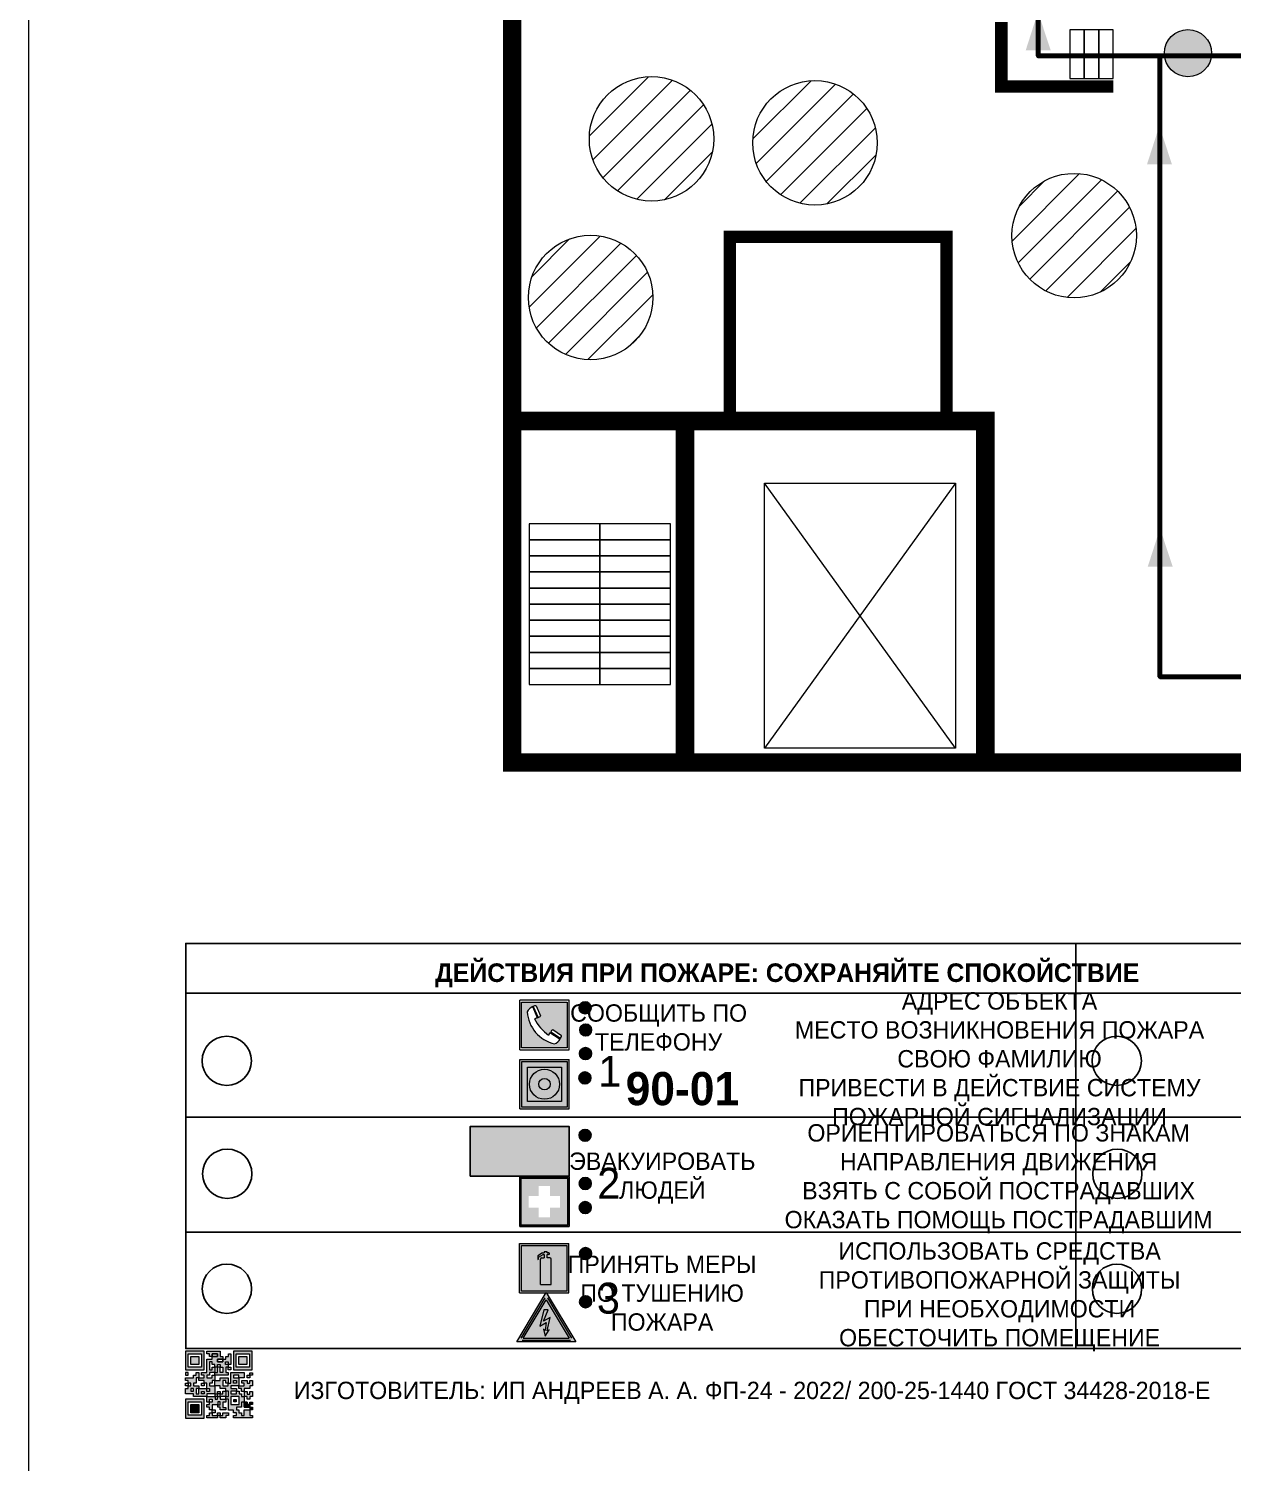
# Model space of a CAD drawing. Header units: millimetres. Extents: x 13810 to 67229, y 12374 to 21950.
# Drawn here: x 19059.6 to 19254.1, y 14159.1 to 14390.6 of the extents above; entities that cross this region are included whole.
import ezdxf

# ---------------------------------------------------------------- set-up
doc = ezdxf.new("R2010")
doc.units = ezdxf.units.MM
doc.layers.add('План_Штампы', color=7, linetype='Continuous')
doc.styles.add('обычный', font='arial.ttf')

# ---------------------------------------------------------------- blocks, each defined once
blk = doc.blocks.new('A$C3E6D3DDE')
at = {"lineweight": 5}
h = blk.add_hatch(color=40, dxfattribs=at)
h.paths.add_polyline_path([(24.1, 1.45), (16.46, -11.35), (31.74, -11.35)])
h.paths.add_polyline_path([(24.09, -0.46), (30.03, -10.41), (18.14, -10.41)], flags=16)
h.paths.add_polyline_path([(24.54, -3.08), (23.41, -6.02), (25.13, -5.01), (24.33, -8.5), (24.82, -8.27), (23.79, -9.86), (23.4, -8.04), (23.8, -8.43), (24.04, -6.29), (22.39, -7.25), (23.44, -3.08)], flags=0)
h = blk.add_hatch(color=256, dxfattribs=at)
h.paths.add_polyline_path([(24.37, 0.03, 0.567511), (23.82, 0.03), (17.59, -10.4, 0.582454), (17.86, -10.88), (30.32, -10.88, 0.582149), (30.6, -10.4)])
h.paths.add_polyline_path([(24.09, -0.46), (18.14, -10.41), (30.03, -10.41)], flags=16)
h.paths.add_polyline_path([(24.54, -3.08), (23.41, -6.02), (25.13, -5.01), (24.33, -8.5), (24.82, -8.27), (23.79, -9.86), (23.4, -8.04), (23.8, -8.43), (24.04, -6.29), (22.39, -7.25), (23.44, -3.08)], flags=0)
h = blk.add_hatch(color=40, dxfattribs=at)
h.paths.add_polyline_path([(24.09, -0.46), (18.14, -10.41), (30.03, -10.41)])
h.paths.add_polyline_path([(24.82, -8.27), (23.79, -9.86), (23.4, -8.04), (23.8, -8.43), (24.04, -6.29), (22.39, -7.25), (23.44, -3.08), (24.54, -3.08), (23.41, -6.02), (25.13, -5.01), (24.33, -8.5)], flags=16)
at = {"color": 40, "lineweight": 5}
for p, q in [((16.46, -11.35), (24.1, 1.45)), ((24.1, 1.45), (31.74, -11.35))]:
    blk.add_line(p, q, dxfattribs=at)
at = {"lineweight": 5}
for p, q in [((17.59, -10.4), (23.82, 0.03)), ((24.37, 0.03), (30.6, -10.4)), ((18.14, -10.41), (24.09, -0.46)), ((23.44, -3.08), (22.39, -7.25)), ((23.41, -6.02), (24.54, -3.08)), ((24.54, -3.08), (23.44, -3.08)), ((24.09, -0.46), (30.03, -10.41)), ((22.39, -7.25), (24.04, -6.29)), ((25.13, -5.01), (23.41, -6.02)), ((24.04, -6.29), (23.8, -8.43)), ((24.33, -8.5), (25.13, -5.01)), ((17.86, -10.88), (30.32, -10.88)), ((18.14, -10.41), (30.03, -10.41)), ((23.8, -8.43), (23.4, -8.04)), ((23.4, -8.04), (23.79, -9.86)), ((23.79, -9.86), (24.82, -8.27)), ((24.82, -8.27), (24.33, -8.5))]:
    blk.add_line(p, q, dxfattribs=at)
at = {"color": 50, "lineweight": 5}
blk.add_line((31.74, -11.35), (16.46, -11.35), dxfattribs=at)
blk = doc.blocks.new('A$C456E1F9C')
at = {"lineweight": 5}
h = blk.add_hatch(color=242, dxfattribs=at)
h.paths.add_polyline_path([(0.51, -1.47), (0.51, -13.26), (12.29, -13.26), (12.29, -1.47)])
h.paths.add_polyline_path([(5.42, -4.95, -0.254479), (4.78, -5.4), (3.52, -2.53, -0.209735), (4.23, -2.4)], flags=16)
h.paths.add_polyline_path([(8.53, -8.6), (10.87, -10.17), (10.54, -10.76), (8.03, -9.13, -0.192251)], flags=16)
h.paths.add_polyline_path([(4.61, -5.49, 0.005518), (3.87, -5.72, 0.128647), (7.49, -10.01, 0.00809), (7.83, -9.33), (10.47, -10.97, -0.16736), (8.99, -12.25, -0.327862), (1.95, -3.95, -0.166952), (3.36, -2.62)], flags=16)
at = {"color": 242, "lineweight": 5}
for p, q in [((0, -13.77), (0, -0.97)), ((12.8, -0.97), (0, -0.97)), ((4.61, -5.49), (3.36, -2.62)), ((3.52, -2.53), (4.78, -5.4)), ((4.23, -2.4), (5.42, -4.95)), ((12.8, -13.77), (12.8, -0.97)), ((7.83, -9.33), (10.47, -10.97)), ((8.03, -9.13), (10.54, -10.76)), ((10.81, -10.12), (8.53, -8.6)), ((10.54, -10.76), (10.8, -10.3)), ((10.8, -10.3), (10.81, -10.12)), ((0, -13.77), (12.8, -13.77))]:
    blk.add_line(p, q, dxfattribs=at)
blk.add_lwpolyline([(0.51, -1.47), (12.29, -1.47), (12.29, -13.26), (0.51, -13.26)], close=True, dxfattribs=at)
for centre, radius, start, end in [((4.59, -5.34), 2.99, 114.2845, 152.1974), ((4.02, -3.27), 0.891, 76.3284, 123.7092), ((11.12, -3.31), 9.19, 183.9915, 256.6009), ((14.98, -39.1), 35.17, 107.1487, 108.4135), ((13.86, -0.94), 11.08, 205.5536, 234.8762), ((4.68, -4.59), 0.824, 276.9621, 334.0723), ((-13.31, 0.8), 23.44, 332.5487, 334.4027), ((8.94, -9.5), 0.989, 114.4092, 157.9388), ((7.87, -9.46), 3, 291.9291, 329.9329)]:
    blk.add_arc(centre, radius, start, end, dxfattribs=at)
blk = doc.blocks.new('A$C54414219')
at = {"true_color": 0xffffff}
h = blk.add_hatch(color=7, dxfattribs=at)
h.paths.add_polyline_path([(2.39, -9.45), (2.39, -18.3), (11.23, -18.3), (11.23, -9.45)], flags=0)
h.paths.add_polyline_path([(10.71, -13.87, -1), (2.92, -13.87, -1)], flags=0)
h.paths.add_polyline_path([(8.3, -13.87, -1), (5.33, -13.87, -1)], flags=0)
h.paths.add_polyline_path([(0.41, -7.47), (0.41, -20.27), (13.21, -20.27), (13.21, -7.47)])
h.paths.add_polyline_path([(0.92, -19.77), (12.71, -19.77), (12.71, -7.98), (0.92, -7.98)], flags=16)
h.paths.add_polyline_path([(11.23, -9.45), (11.23, -18.3), (2.39, -18.3), (2.39, -9.45)], flags=0)
at = {"lineweight": 5}
h = blk.add_hatch(color=242, dxfattribs=at)
h.paths.add_polyline_path([(12.71, -7.98), (0.92, -7.98), (0.92, -19.77), (12.71, -19.77)])
h.paths.add_polyline_path([(11.23, -18.3), (2.39, -18.3), (2.39, -9.45), (11.23, -9.45)], flags=16)
h.paths.add_polyline_path([(10.71, -13.87, -1), (2.92, -13.87, -1)], flags=0)
h.paths.add_polyline_path([(8.3, -13.87, -1), (5.33, -13.87, -1)], flags=0)
at = {"true_color": 0xffffff}
h = blk.add_hatch(color=7, dxfattribs=at)
h.paths.add_polyline_path([(2.39, -9.45), (2.39, -18.3), (11.23, -18.3), (11.23, -9.45)])
h.paths.add_polyline_path([(10.71, -13.87, -1), (2.92, -13.87, -1)], flags=16)
h.paths.add_polyline_path([(8.3, -13.87, -1), (5.33, -13.87, -1)], flags=0)
at = {"lineweight": 5}
h = blk.add_hatch(color=242, dxfattribs=at)
h.paths.add_polyline_path([(2.92, -13.87, 1), (10.71, -13.87, 1)])
h.paths.add_polyline_path([(8.3, -13.87, -1), (5.33, -13.87, -1)], flags=16)
at = {"color": 242, "lineweight": 5}
for p, q in [((0.41, -20.27), (0.41, -7.47)), ((0.41, -7.47), (13.21, -7.47)), ((0.41, -7.47), (13.21, -7.47)), ((13.21, -20.27), (13.21, -7.47)), ((0.41, -20.27), (13.21, -20.27))]:
    blk.add_line(p, q, dxfattribs=at)
for points in [[(0.92, -7.98), (12.71, -7.98), (12.71, -19.77), (0.92, -19.77)], [(2.39, -9.45), (11.23, -9.45), (11.23, -18.3), (2.39, -18.3)]]:
    blk.add_lwpolyline(points, close=True, dxfattribs=at)
for radius in [3.89, 1.49]:
    blk.add_circle((6.81, -13.87), radius, dxfattribs=at)
blk = doc.blocks.new('A$C32E8229D')
at = {"true_color": 0xffffff}
blk.add_hatch(color=7, dxfattribs=at).paths.add_polyline_path([(0, 0), (0, -8), (16, -8), (16, 0)])
h = blk.add_hatch(color=126)
h.paths.add_polyline_path([(0.2, -0.2), (15.8, -0.2), (15.8, -7.8), (0.2, -7.8)])
h.paths.add_polyline_path([(13.49, -2.05), (12.08, -2.05), (11.37, -2.63, 0.162397), (11.29, -2.84), (11.29, -3.63), (10.35, -3.63), (10.35, -4.05), (11.68, -4.05), (11.68, -3.48), (12.26, -4.28), (11.29, -5.1), (11.29, -6.78), (11.85, -6.78), (11.85, -5.44), (12.8, -4.64), (12.8, -5.94), (14.46, -5.94), (14.46, -5.39), (13.45, -5.39), (13.45, -3.97), (12.46, -2.59), (13.15, -2.59), (13.69, -3.34), (14.18, -3)], flags=16)
h.paths.add_polyline_path([(10.74, -1.82, 1), (11.8, -1.82, 1)], flags=16)
h.paths.add_polyline_path([(9.39, -3.59), (5.99, -3.59), (6.56, -3.03), (5.91, -3.03), (5.1, -3.83), (5.91, -4.64), (6.56, -4.64), (5.99, -4.09), (9.39, -4.09)], flags=16)
h.paths.add_polyline_path([(4.29, -1.08), (1.72, -1.08), (1.72, -6.6), (4.29, -6.6)], flags=16)
at = {"color": 126}
blk.add_lwpolyline([(16, -8), (0, -8), (0, 0), (16, 0)], close=True, dxfattribs=at)
blk = doc.blocks.new('A$C18900ED3')
h = blk.add_hatch(color=126)
h.paths.add_polyline_path([(-0.18, -0.18), (-7.02, -0.18), (-7.02, -7.02), (-0.18, -7.02)])
h.paths.add_polyline_path([(-5.89, -4.46), (-5.89, -2.77), (-4.46, -2.77), (-4.46, -1.31), (-2.77, -1.31), (-2.77, -2.77), (-1.33, -2.77), (-1.33, -4.46), (-2.77, -4.46), (-2.77, -5.89), (-4.46, -5.89), (-4.46, -4.46)], flags=16)
at = {"color": 126}
for p, q in [((-7.2, 0), (-7.2, -7.2)), ((0, 0), (-7.2, 0)), ((0, -7.2), (0, 0)), ((-7.02, -7.02), (-7.02, -0.18)), ((-7.02, -0.18), (-0.18, -0.18)), ((-0.18, -0.18), (-0.18, -7.02)), ((-7.2, -7.2), (0, -7.2)), ((-0.18, -7.02), (-7.02, -7.02))]:
    blk.add_line(p, q, dxfattribs=at)
blk = doc.blocks.new('A$C3AD82952')
at = {"true_color": 0xf5f5ff}
h = blk.add_hatch(color=7, dxfattribs=at)
h.dxf.hatch_style = 1
h.paths.add_polyline_path([(8.21, 8.73, 0.414214), (7.89, 9.05), (7.22, 9.05), (7.22, 9.92), (7.59, 9.92, 1), (7.57, 10.36), (7.22, 10.36), (7.22, 10.6), (6.43, 10.6), (6.43, 10.36), (6.01, 10.36), (4.74, 9.59), (4.74, 8.69), (4.98, 8.73), (4.98, 9.26), (6.12, 9.91), (6.43, 9.91), (6.43, 9.05), (5.76, 9.05, 0.414214), (5.44, 8.73), (5.44, 2.2), (8.21, 2.2)], flags=0)
h.paths.add_polyline_path([(12.8, 12.8), (0, 12.8), (0, 0), (12.8, 0)])
h.paths.add_polyline_path([(0.51, 12.29), (12.29, 12.29), (12.29, 0.51), (0.51, 0.51)], flags=16)
h.paths.add_polyline_path([(4.74, 9.59), (6.01, 10.36), (6.43, 10.36), (6.43, 10.6), (7.22, 10.6), (7.22, 10.36), (7.59, 10.36, -0.94586), (7.59, 9.92), (7.22, 9.92), (7.22, 9.05), (7.89, 9.05, -0.414214), (8.21, 8.73), (8.21, 2.2), (5.44, 2.2), (5.44, 8.73, -0.414214), (5.76, 9.05), (6.43, 9.05), (6.43, 9.91), (6.12, 9.91), (4.98, 9.26), (4.98, 8.73), (4.74, 8.69)], flags=0)
h = blk.add_hatch(color=242)
h.dxf.hatch_style = 1
h.paths.add_polyline_path([(12.29, 12.29), (0.51, 12.29), (0.51, 0.51), (12.29, 0.51)])
h.paths.add_polyline_path([(4.74, 8.69), (4.74, 9.59), (6.01, 10.36), (6.43, 10.36), (6.43, 10.6), (7.22, 10.6), (7.22, 10.36), (7.59, 10.36, -0.94586), (7.59, 9.92), (7.22, 9.92), (7.22, 9.05), (7.89, 9.05, -0.414214), (8.21, 8.73), (8.21, 2.2), (5.44, 2.2), (5.44, 8.73, -0.414214), (5.76, 9.05), (6.43, 9.05), (6.43, 9.91), (6.12, 9.91), (4.98, 9.26), (4.98, 8.73)], flags=16)
h = blk.add_hatch(color=7, dxfattribs=at)
h.dxf.hatch_style = 1
h.paths.add_polyline_path([(8.21, 8.73, 0.414214), (7.89, 9.05), (7.22, 9.05), (7.22, 9.92), (7.59, 9.92, 1), (7.57, 10.36), (7.22, 10.36), (7.22, 10.6), (6.43, 10.6), (6.43, 10.36), (6.01, 10.36), (4.74, 9.59), (4.74, 8.69), (4.98, 8.73), (4.98, 9.26), (6.12, 9.91), (6.43, 9.91), (6.43, 9.05), (5.76, 9.05, 0.414214), (5.44, 8.73), (5.44, 2.2), (8.21, 2.2)])
at = {"color": 242, "lineweight": 5}
for p, q in [((0, 0), (0, 12.8)), ((0, 12.8), (12.8, 12.8)), ((12.8, 0), (12.8, 12.8)), ((6.01, 10.36), (4.74, 9.59)), ((4.74, 9.59), (4.74, 8.69)), ((4.74, 8.69), (4.98, 8.73)), ((4.98, 9.26), (6.12, 9.91)), ((4.98, 8.73), (4.98, 9.26)), ((5.44, 2.2), (5.44, 8.73)), ((5.76, 9.05), (6.43, 9.05)), ((6.01, 10.36), (6.43, 10.36)), ((6.12, 9.91), (6.43, 9.91)), ((7.22, 10.6), (6.43, 10.6)), ((6.43, 10.6), (6.43, 10.36)), ((6.43, 9.91), (6.43, 9.05)), ((7.22, 10.36), (7.22, 10.6)), ((7.59, 10.36), (7.22, 10.36)), ((7.22, 9.05), (7.22, 9.92)), ((7.59, 9.92), (7.22, 9.92)), ((7.89, 9.05), (7.22, 9.05)), ((8.21, 2.2), (8.21, 8.73)), ((0, 0), (12.8, 0)), ((5.44, 2.2), (8.21, 2.2))]:
    blk.add_line(p, q, dxfattribs=at)
blk.add_lwpolyline([(0.51, 12.29), (12.29, 12.29), (12.29, 0.51), (0.51, 0.51)], close=True, dxfattribs=at)
for centre, radius, start, end in [((5.76, 8.73), 0.32, 90, 180), ((7.58, 10.14), 0.223, 273.1875, 86.8125), ((7.89, 8.73), 0.32, 0, 90)]:
    blk.add_arc(centre, radius, start, end, dxfattribs=at)
blk = doc.blocks.new('QR')
at = {"lineweight": 0}
h = blk.add_hatch(color=256, dxfattribs=at)
h.dxf.hatch_style = 1
h.paths.add_polyline_path([(9241.16, 2687.38), (9242.01, 2687.38), (9242.01, 2687.83), (9241.59, 2687.83), (9241.59, 2688.68), (9239.45, 2688.68), (9239.45, 2688.25), (9239.86, 2688.25), (9239.86, 2687.83), (9240.29, 2687.83), (9240.29, 2688.25), (9241.16, 2688.25), (9241.16, 2687.83), (9240.29, 2687.83), (9240.29, 2687.38), (9239.45, 2687.38), (9239.45, 2685.22), (9238.57, 2685.22), (9238.57, 2684.8), (9239.02, 2684.8), (9239.02, 2684.37), (9238.13, 2684.37), (9238.13, 2683.92), (9239.02, 2683.92), (9239.02, 2683.5), (9239.44, 2683.5), (9239.44, 2682.64), (9239.87, 2682.64), (9239.87, 2682.18), (9239.44, 2682.18), (9239.44, 2682.64), (9238.13, 2682.64), (9238.13, 2681.76), (9237.71, 2681.76), (9237.71, 2682.64), (9238.13, 2682.64), (9238.13, 2683.07), (9237.27, 2683.07), (9237.27, 2683.51), (9237.71, 2683.51), (9237.71, 2684.37), (9238.13, 2684.37), (9238.13, 2685.22), (9237.71, 2685.22), (9237.71, 2684.8), (9237.28, 2684.8), (9237.28, 2684.38), (9235.98, 2684.38), (9235.98, 2683.92), (9236.4, 2683.92), (9236.4, 2683.49), (9236.84, 2683.49), (9236.84, 2683.07), (9236.4, 2683.07), (9236.4, 2682.64), (9235.98, 2682.64), (9235.98, 2681.76), (9237.29, 2681.76), (9237.29, 2681.33), (9239.43, 2681.33), (9239.43, 2681.76), (9240.74, 2681.76), (9240.74, 2683.05), (9239.87, 2683.05), (9239.87, 2683.5), (9240.29, 2683.5), (9240.29, 2683.91), (9240.74, 2683.91), (9240.74, 2684.81), (9240.29, 2684.81), (9240.29, 2684.79), (9240.29, 2684.37), (9239.45, 2684.37), (9239.45, 2684.8), (9239.87, 2684.8), (9239.87, 2685.21), (9240.74, 2685.21), (9240.74, 2686.1), (9240.29, 2686.1), (9240.29, 2685.64), (9239.86, 2685.64), (9239.86, 2686.95), (9240.29, 2686.95), (9240.29, 2686.52), (9240.74, 2686.52), (9240.74, 2686.1), (9241.16, 2686.1), (9241.16, 2686.53), (9241.59, 2686.53), (9241.59, 2686.1), (9242.02, 2686.1), (9242.02, 2685.21), (9241.59, 2685.21), (9241.59, 2686.1), (9241.16, 2686.1), (9241.16, 2685.21), (9240.74, 2685.21), (9240.74, 2684.81), (9242.89, 2684.81), (9242.89, 2685.22), (9242.47, 2685.22), (9242.47, 2686.11), (9242.89, 2686.11), (9242.89, 2686.52), (9242.46, 2686.52), (9242.46, 2686.95), (9242.89, 2686.95), (9242.89, 2686.52), (9243.32, 2686.52), (9243.32, 2688.26), (9242.9, 2688.26), (9242.9, 2687.83), (9242.47, 2687.83), (9242.47, 2687.38), (9242.01, 2687.38), (9242.01, 2686.94), (9241.16, 2686.94)])
h.paths.add_polyline_path([(9239.02, 2682.18), (9239.02, 2681.76), (9238.54, 2681.76), (9238.54, 2682.18)], flags=16)
h.paths.add_polyline_path([(9237.27, 2682.65), (9237.27, 2682.19), (9236.83, 2682.19), (9236.83, 2682.65)], flags=16)
h = blk.add_hatch(color=256, dxfattribs=at)
h.dxf.hatch_style = 1
h.paths.add_polyline_path([(9238.15, 2687.83), (9236.83, 2687.83), (9236.83, 2686.52), (9238.15, 2686.52)], flags=0)
h.paths.add_polyline_path([(9239.01, 2685.65), (9239.01, 2688.68), (9235.98, 2688.68), (9235.98, 2685.65)])
h.paths.add_polyline_path([(9236.41, 2686.1), (9236.41, 2688.26), (9238.56, 2688.26), (9238.56, 2686.1)], flags=16)
h.paths.add_polyline_path([(9236.83, 2686.52), (9236.83, 2687.83), (9238.15, 2687.83), (9238.15, 2686.52)], flags=0)
h = blk.add_hatch(color=256, dxfattribs=at)
h.dxf.hatch_style = 1
h.paths.add_polyline_path([(9238.15, 2686.52), (9238.15, 2687.83), (9236.83, 2687.83), (9236.83, 2686.52)])
h.paths.add_polyline_path([(9245.91, 2686.52), (9245.91, 2687.83), (9244.59, 2687.83), (9244.59, 2686.52)], flags=0)
h.paths.add_polyline_path([(9246.77, 2685.65), (9246.77, 2688.68), (9243.74, 2688.68), (9243.74, 2685.65)])
h.paths.add_polyline_path([(9244.17, 2686.1), (9244.17, 2688.26), (9246.32, 2688.26), (9246.32, 2686.1)], flags=16)
h.paths.add_polyline_path([(9244.59, 2686.52), (9244.59, 2687.83), (9245.91, 2687.83), (9245.91, 2686.52)], flags=0)
h = blk.add_hatch(color=256, dxfattribs=at)
h.dxf.hatch_style = 1
h.paths.add_polyline_path([(9243.32, 2686.11), (9242.89, 2686.11), (9242.89, 2685.64), (9243.32, 2685.64)])
h.paths.add_polyline_path([(9239.02, 2683.07), (9239.02, 2683.5), (9238.56, 2683.5), (9238.56, 2683.07)])
h.paths.add_polyline_path([(9236.4, 2684.8), (9236.4, 2685.22), (9235.98, 2685.22), (9235.98, 2684.8)])
h.paths.add_polyline_path([(9236.4, 2683.07), (9236.4, 2683.49), (9235.98, 2683.49), (9235.98, 2683.07)])
h = blk.add_hatch(color=256, dxfattribs=at)
h.dxf.hatch_style = 1
h.paths.add_polyline_path([(9240.75, 2681.76), (9240.75, 2681.35), (9241.17, 2681.35), (9241.17, 2681.76)])
h.paths.add_polyline_path([(9241.6, 2682.18), (9241.17, 2682.18), (9241.17, 2681.76), (9241.6, 2681.76)])
h.paths.add_polyline_path([(9242.47, 2681.34), (9242.47, 2682.19), (9242.02, 2682.19), (9242.02, 2681.76), (9241.6, 2681.76), (9241.6, 2681.34)])
h.paths.add_polyline_path([(9239.87, 2678.3), (9239.44, 2678.3), (9239.44, 2677.89), (9241.17, 2677.89), (9241.17, 2678.3), (9240.28, 2678.3), (9240.28, 2678.73), (9239.87, 2678.73)])
h.paths.add_polyline_path([(9240.75, 2678.73), (9240.75, 2679.19), (9240.28, 2679.19), (9240.28, 2678.73)])
h.paths.add_polyline_path([(9241.6, 2678.73), (9241.17, 2678.73), (9241.17, 2678.3), (9241.6, 2678.3)])
h.paths.add_polyline_path([(9242.02, 2678.3), (9241.6, 2678.3), (9241.6, 2677.89), (9242.48, 2677.89), (9242.48, 2678.31), (9242.9, 2678.31), (9242.9, 2678.73), (9242.02, 2678.73)])
h.paths.add_polyline_path([(9246.36, 2684.37), (9246.36, 2684.79), (9245.93, 2684.79), (9245.93, 2684.37)])
h.paths.add_polyline_path([(9246.78, 2685.2), (9246.36, 2685.2), (9246.36, 2684.79), (9246.78, 2684.79)])
h.paths.add_polyline_path([(9245.91, 2687.83), (9244.59, 2687.83), (9244.59, 2686.52), (9245.91, 2686.52)])
h = blk.add_hatch(color=256, dxfattribs=at)
h.dxf.hatch_style = 1
h.paths.add_polyline_path([(9243.32, 2682.64), (9243.32, 2683.07), (9244.62, 2683.07), (9244.62, 2684.37), (9243.74, 2684.37), (9243.74, 2684.8), (9244.62, 2684.8), (9244.62, 2684.37), (9245.48, 2684.37), (9245.48, 2685.22), (9243.32, 2685.22), (9243.32, 2683.5), (9242.89, 2683.5), (9242.89, 2683.06), (9242.01, 2683.06), (9242.01, 2683.91), (9242.47, 2683.91), (9242.47, 2683.5), (9242.89, 2683.5), (9242.89, 2684.38), (9241.59, 2684.38), (9241.59, 2683.91), (9240.74, 2683.91), (9240.74, 2683.05), (9241.59, 2683.05), (9241.59, 2682.64), (9242.47, 2682.64), (9242.47, 2682.19), (9242.91, 2682.19), (9242.91, 2681.34), (9242.48, 2681.34), (9242.48, 2680.91), (9242.91, 2680.91), (9242.91, 2679.17), (9243.75, 2679.17), (9243.75, 2678.73), (9244.2, 2678.73), (9244.2, 2678.3), (9243.75, 2678.3), (9243.75, 2677.88), (9246.78, 2677.88), (9246.78, 2678.3), (9246.35, 2678.3), (9246.35, 2679.19), (9245.48, 2679.19), (9245.48, 2678.31), (9245.05, 2678.31), (9245.05, 2678.73), (9244.62, 2678.73), (9244.62, 2679.19), (9244.2, 2679.19), (9244.2, 2679.61), (9245.05, 2679.61), (9245.05, 2680.46), (9245.48, 2680.46), (9245.48, 2681.34), (9245.04, 2681.34), (9245.04, 2681.76), (9244.63, 2681.76), (9244.63, 2682.19), (9244.21, 2682.19), (9244.21, 2681.76), (9243.32, 2681.76), (9243.32, 2682.19), (9244.21, 2682.19), (9244.21, 2682.64)])
h.paths.add_polyline_path([(9243.75, 2683.49), (9243.75, 2683.92), (9244.21, 2683.92), (9244.21, 2683.49)], flags=16)
h.paths.add_polyline_path([(9243.32, 2681.34), (9244.63, 2681.34), (9244.63, 2680.04), (9243.32, 2680.04)], flags=16)
h.paths.add_polyline_path([(9243.76, 2680.89), (9244.18, 2680.89), (9244.18, 2680.48), (9243.76, 2680.48)], flags=0)
h = blk.add_hatch(color=256, dxfattribs=at)
h.dxf.hatch_style = 1
h.paths.add_polyline_path([(9246.36, 2683.07), (9246.78, 2683.07), (9246.78, 2683.92), (9246.36, 2683.92), (9246.36, 2683.49), (9245.92, 2683.49), (9245.92, 2683.92), (9245.06, 2683.92), (9245.06, 2683.49), (9245.48, 2683.49), (9245.48, 2683.07), (9244.62, 2683.07), (9244.62, 2682.65), (9245.05, 2682.65), (9245.05, 2682.18), (9245.48, 2682.18), (9245.48, 2682.65), (9246.36, 2682.65)])
h.paths.add_polyline_path([(9246.78, 2682.18), (9246.36, 2682.18), (9246.36, 2681.75), (9245.92, 2681.75), (9245.92, 2682.18), (9245.48, 2682.18), (9245.48, 2681.34), (9245.48, 2681.34), (9245.94, 2681.34), (9245.94, 2680.91), (9246.36, 2680.91), (9246.36, 2681.34), (9246.78, 2681.34)])
h = blk.add_hatch(color=256, dxfattribs=at)
h.dxf.hatch_style = 1
h.paths.add_polyline_path([(9242.02, 2680.46), (9242.48, 2680.46), (9242.48, 2680.91), (9241.58, 2680.91), (9241.58, 2681.35), (9241.17, 2681.35), (9241.17, 2680.91), (9240.75, 2680.91), (9240.75, 2681.33), (9239.43, 2681.33), (9239.43, 2680.46), (9239.86, 2680.46), (9239.86, 2680.92), (9240.3, 2680.92), (9240.3, 2680.46), (9239.86, 2680.46), (9239.86, 2680.04), (9239.44, 2680.04), (9239.44, 2679.62), (9239.86, 2679.62), (9239.86, 2679.19), (9240.29, 2679.19), (9240.29, 2680.03), (9241.18, 2680.03), (9241.18, 2680.47), (9241.6, 2680.47), (9241.6, 2680.03), (9241.18, 2680.03), (9241.18, 2679.61), (9241.6, 2679.61), (9241.6, 2679.19), (9242.47, 2679.19), (9242.47, 2679.6), (9242.02, 2679.6)])
h = blk.add_hatch(color=256, dxfattribs=at)
h.dxf.hatch_style = 1
h.paths.add_polyline_path([(9235.98, 2680.9), (9235.98, 2677.86), (9239.02, 2677.86), (9239.02, 2680.9)])
h.paths.add_polyline_path([(9238.57, 2680.48), (9238.57, 2678.32), (9236.41, 2678.32), (9236.41, 2680.48)], flags=16)
h.paths.add_polyline_path([(9238.15, 2680.05), (9238.15, 2678.74), (9236.83, 2678.74), (9236.83, 2680.05)], flags=0)
h = blk.add_hatch(color=256, dxfattribs=at)
h.dxf.hatch_style = 1
h.paths.add_polyline_path([(9238.15, 2680.05), (9236.83, 2680.05), (9236.83, 2678.74), (9238.15, 2678.74)])
h = blk.add_hatch(color=256, dxfattribs=at)
h.dxf.hatch_style = 1
h.paths.add_polyline_path([(9244.18, 2680.48), (9244.18, 2680.89), (9243.76, 2680.89), (9243.76, 2680.48)])
h = blk.add_hatch(color=256, dxfattribs=at)
h.dxf.hatch_style = 1
h.paths.add_polyline_path([(9245.93, 2680.04), (9245.93, 2680.46), (9245.48, 2680.46), (9245.48, 2679.62), (9246.35, 2679.62), (9246.35, 2680.04)])
h.paths.add_polyline_path([(9246.78, 2680.04), (9246.78, 2680.46), (9246.35, 2680.46), (9246.35, 2680.04)])
h.paths.add_polyline_path([(9246.78, 2679.18), (9246.78, 2679.62), (9246.35, 2679.62), (9246.35, 2679.18)])
for points in [[(9237.71, 2685.22), (9238.13, 2685.22), (9238.13, 2684.37), (9237.71, 2684.37), (9237.71, 2683.51), (9237.27, 2683.51), (9237.27, 2683.07), (9238.13, 2683.07), (9238.13, 2682.64), (9237.71, 2682.64), (9237.71, 2681.76), (9238.13, 2681.76), (9238.13, 2682.64), (9239.44, 2682.64), (9239.44, 2683.5), (9239.02, 2683.5), (9239.02, 2683.07), (9238.56, 2683.07), (9238.56, 2683.5), (9239.02, 2683.5), (9239.02, 2683.92), (9238.13, 2683.92), (9238.13, 2684.37), (9239.02, 2684.37), (9239.02, 2684.8), (9238.57, 2684.8), (9238.57, 2685.22), (9239.45, 2685.22), (9239.45, 2687.38), (9240.29, 2687.38), (9240.29, 2687.83), (9239.86, 2687.83), (9239.86, 2688.25), (9239.45, 2688.25), (9239.45, 2688.68), (9241.59, 2688.68), (9241.59, 2687.83), (9242.01, 2687.83), (9242.01, 2687.38), (9242.47, 2687.38), (9242.47, 2687.83), (9242.9, 2687.83), (9242.9, 2688.26), (9243.32, 2688.26), (9243.32, 2686.52), (9242.89, 2686.52), (9242.89, 2686.11), (9243.32, 2686.11), (9243.32, 2685.64), (9242.89, 2685.64), (9242.89, 2686.11), (9242.47, 2686.11), (9242.47, 2685.22), (9242.89, 2685.22), (9242.89, 2684.81), (9240.74, 2684.81), (9240.74, 2683.91), (9241.59, 2683.91), (9241.59, 2684.38), (9242.89, 2684.38), (9242.89, 2683.5), (9242.47, 2683.5), (9242.47, 2683.91), (9242.01, 2683.91), (9242.01, 2683.06), (9242.89, 2683.06), (9242.89, 2683.5), (9243.32, 2683.5), (9243.32, 2685.22), (9245.48, 2685.22), (9245.48, 2684.37), (9244.62, 2684.37), (9244.62, 2683.07), (9245.48, 2683.07), (9245.48, 2683.49), (9245.06, 2683.49), (9245.06, 2683.92), (9245.92, 2683.92), (9245.92, 2683.49), (9246.36, 2683.49), (9246.36, 2683.92), (9246.78, 2683.92), (9246.78, 2683.07), (9246.36, 2683.07), (9246.36, 2682.65), (9245.48, 2682.65), (9245.48, 2682.18), (9245.92, 2682.18), (9245.92, 2681.75), (9246.36, 2681.75), (9246.36, 2682.18), (9246.78, 2682.18), (9246.78, 2681.34), (9246.36, 2681.34), (9246.36, 2680.91), (9245.94, 2680.91), (9245.94, 2681.34), (9245.48, 2681.34), (9245.48, 2680.46), (9245.93, 2680.46), (9245.93, 2680.04), (9246.35, 2680.04), (9246.35, 2680.46), (9246.78, 2680.46), (9246.78, 2680.04), (9246.78, 2680.04), (9246.35, 2680.04), (9246.35, 2679.62), (9246.78, 2679.62), (9246.78, 2679.18), (9246.35, 2679.18), (9246.35, 2678.3), (9246.78, 2678.3), (9246.78, 2677.88), (9243.75, 2677.88), (9243.75, 2678.3), (9244.2, 2678.3), (9244.2, 2678.73), (9243.75, 2678.73), (9243.75, 2679.17), (9242.91, 2679.17), (9242.91, 2680.91), (9242.48, 2680.91), (9242.48, 2680.46), (9242.02, 2680.46), (9242.02, 2679.6), (9242.47, 2679.6), (9242.47, 2679.19), (9241.6, 2679.19), (9241.6, 2679.61), (9241.18, 2679.61), (9241.18, 2680.03), (9240.29, 2680.03), (9240.29, 2679.19), (9240.75, 2679.19), (9240.75, 2678.73), (9240.28, 2678.73), (9240.28, 2678.3), (9241.17, 2678.3), (9241.17, 2678.73), (9241.6, 2678.73), (9241.6, 2678.3), (9242.02, 2678.3), (9242.02, 2678.73), (9242.9, 2678.73), (9242.9, 2678.31), (9242.48, 2678.31), (9242.48, 2677.89), (9241.6, 2677.89), (9241.6, 2678.3), (9241.17, 2678.3), (9241.17, 2677.89), (9239.44, 2677.89), (9239.44, 2678.3), (9239.87, 2678.3), (9239.87, 2678.73), (9240.28, 2678.73), (9240.28, 2679.19), (9240.29, 2679.19), (9239.86, 2679.19), (9239.86, 2679.62), (9239.44, 2679.62), (9239.44, 2680.04), (9239.86, 2680.04), (9239.86, 2680.46), (9239.43, 2680.46), (9239.43, 2681.33), (9237.29, 2681.33), (9237.29, 2681.76), (9235.98, 2681.76), (9235.98, 2682.64), (9236.4, 2682.64), (9236.4, 2683.07), (9235.98, 2683.07), (9235.98, 2683.49), (9236.4, 2683.49), (9236.4, 2683.92), (9235.98, 2683.92), (9235.98, 2684.38), (9237.28, 2684.38), (9237.28, 2684.8), (9237.71, 2684.8), (9237.71, 2685.22), (9237.92, 2685.22)], [(9240.74, 2686.1), (9240.74, 2686.52), (9240.29, 2686.52), (9240.29, 2686.95), (9239.86, 2686.95), (9239.86, 2685.64), (9240.29, 2685.64), (9240.29, 2686.1), (9240.74, 2686.1), (9240.74, 2686.52)], [(9240.74, 2685.21), (9239.87, 2685.21), (9239.87, 2684.8), (9239.45, 2684.8), (9239.45, 2684.37), (9240.29, 2684.37), (9240.29, 2684.79), (9240.29, 2684.81), (9240.74, 2684.81), (9240.74, 2685.21), (9239.87, 2685.21)], [(9240.74, 2683.91), (9240.29, 2683.91), (9240.29, 2683.5), (9239.87, 2683.5), (9239.87, 2683.05), (9240.74, 2683.05), (9240.74, 2683.91)], [(9244.62, 2684.37), (9244.62, 2684.8), (9243.74, 2684.8), (9243.74, 2684.37), (9244.62, 2684.37)], [(9240.74, 2683.05), (9240.74, 2681.76), (9239.43, 2681.76), (9239.43, 2681.33), (9240.75, 2681.33), (9240.75, 2681.35), (9240.75, 2680.91), (9241.17, 2680.91), (9241.17, 2681.35), (9241.58, 2681.35), (9241.58, 2680.91), (9242.48, 2680.91), (9242.48, 2681.34), (9242.91, 2681.34), (9242.91, 2682.19), (9242.47, 2682.19), (9242.47, 2682.64), (9241.59, 2682.64), (9241.59, 2683.05), (9240.74, 2683.05)], [(9241.6, 2681.76), (9242.02, 2681.76), (9242.02, 2682.19), (9242.47, 2682.19), (9242.47, 2681.34), (9241.6, 2681.34), (9241.6, 2681.76)], [(9244.62, 2683.07), (9243.32, 2683.07), (9243.32, 2682.64), (9244.21, 2682.64), (9244.21, 2682.19), (9243.32, 2682.19), (9243.32, 2681.76), (9244.21, 2681.76), (9244.21, 2682.19), (9244.63, 2682.19), (9244.63, 2681.76), (9245.04, 2681.76), (9245.04, 2681.34), (9245.48, 2681.34)], [(9245.48, 2682.18), (9245.05, 2682.18), (9245.05, 2682.65), (9244.62, 2682.65), (9244.62, 2683.07)], [(9245.48, 2682.18), (9245.48, 2681.34)], [(9239.86, 2680.46), (9239.86, 2680.92), (9240.3, 2680.92), (9240.3, 2680.46), (9239.86, 2680.46)], [(9245.48, 2680.46), (9245.05, 2680.46), (9245.05, 2679.61), (9244.2, 2679.61), (9244.2, 2679.19), (9244.62, 2679.19), (9244.62, 2678.73), (9245.05, 2678.73), (9245.05, 2678.31), (9245.48, 2678.31), (9245.48, 2679.19), (9246.35, 2679.19), (9246.35, 2679.07)], [(9246.35, 2679.62), (9245.48, 2679.62), (9245.48, 2680.46)], [(9245.48, 2680.46), (9245.48, 2679.62), (9246.35, 2679.62), (9246.35, 2680.04), (9245.93, 2680.04), (9245.93, 2680.46), (9245.48, 2680.46), (9245.48, 2679.62)], [(9246.35, 2679.62), (9246.35, 2679.18)]]:
    blk.add_lwpolyline(points, dxfattribs=at)
for points in [[(9235.98, 2685.65), (9239.01, 2685.65), (9239.01, 2688.68), (9235.98, 2688.68)], [(9236.41, 2688.26), (9238.56, 2688.26), (9238.56, 2686.1), (9236.41, 2686.1)], [(9240.29, 2687.83), (9241.16, 2687.83), (9241.16, 2688.25), (9240.29, 2688.25)], [(9240.29, 2688.25), (9241.16, 2688.25), (9241.16, 2687.83), (9240.29, 2687.83)], [(9243.74, 2685.65), (9246.77, 2685.65), (9246.77, 2688.68), (9243.74, 2688.68)], [(9244.17, 2688.26), (9246.32, 2688.26), (9246.32, 2686.1), (9244.17, 2686.1)], [(9236.83, 2687.83), (9238.15, 2687.83), (9238.15, 2686.52), (9236.83, 2686.52)], [(9241.16, 2686.1), (9240.74, 2686.1), (9240.74, 2685.21), (9241.16, 2685.21)], [(9242.01, 2687.38), (9241.16, 2687.38), (9241.16, 2686.94), (9242.01, 2686.94)], [(9241.16, 2687.38), (9242.01, 2687.38), (9242.01, 2686.94), (9241.16, 2686.94)], [(9241.16, 2686.53), (9241.59, 2686.53), (9241.59, 2686.1), (9241.16, 2686.1)], [(9241.59, 2686.1), (9242.02, 2686.1), (9242.02, 2685.21), (9241.59, 2685.21)], [(9242.89, 2686.52), (9242.46, 2686.52), (9242.46, 2686.95), (9242.89, 2686.95)], [(9244.59, 2687.83), (9245.91, 2687.83), (9245.91, 2686.52), (9244.59, 2686.52)], [(9235.98, 2684.8), (9236.4, 2684.8), (9236.4, 2685.22), (9235.98, 2685.22)], [(9236.4, 2683.07), (9236.84, 2683.07), (9236.84, 2683.49), (9236.4, 2683.49)], [(9243.75, 2683.92), (9244.21, 2683.92), (9244.21, 2683.49), (9243.75, 2683.49)], [(9245.93, 2684.79), (9246.36, 2684.79), (9246.36, 2684.37), (9245.93, 2684.37)], [(9246.36, 2685.2), (9246.78, 2685.2), (9246.78, 2684.79), (9246.36, 2684.79)], [(9236.83, 2682.19), (9237.27, 2682.19), (9237.27, 2682.65), (9236.83, 2682.65)], [(9238.54, 2682.18), (9239.02, 2682.18), (9239.02, 2681.76), (9238.54, 2681.76)], [(9239.44, 2682.64), (9239.87, 2682.64), (9239.87, 2682.18), (9239.44, 2682.18)], [(9240.75, 2681.76), (9241.17, 2681.76), (9241.17, 2681.35), (9240.75, 2681.35)], [(9241.17, 2682.18), (9241.6, 2682.18), (9241.6, 2681.76), (9241.17, 2681.76)], [(9243.32, 2680.04), (9244.63, 2680.04), (9244.63, 2681.34), (9243.32, 2681.34)], [(9235.98, 2677.86), (9239.02, 2677.86), (9239.02, 2680.9), (9235.98, 2680.9)], [(9236.41, 2680.48), (9238.57, 2680.48), (9238.57, 2678.32), (9236.41, 2678.32)], [(9236.83, 2680.05), (9238.15, 2680.05), (9238.15, 2678.74), (9236.83, 2678.74)], [(9241.18, 2680.03), (9241.6, 2680.03), (9241.6, 2680.47), (9241.18, 2680.47)], [(9243.76, 2680.89), (9244.18, 2680.89), (9244.18, 2680.48), (9243.76, 2680.48)]]:
    blk.add_lwpolyline(points, close=True, dxfattribs=at)
blk = doc.blocks.new('A$C7B8C2D5B')
at = {"lineweight": 0}
h = blk.add_hatch(color=5, dxfattribs=at)
h.dxf.hatch_style = 1
h.paths.add_polyline_path([(1.4, -3.02, 1), (-2.11, -3.02, 1)])
at = {"color": 5, "lineweight": 0}
blk.add_circle((-0.36, -3.02), 1.75, dxfattribs=at)

msp = doc.modelspace()

# ---------------------------------------------------------------- hatches: boundary and pattern name
at = {"lineweight": 0}
h = msp.add_hatch(dxfattribs=at)
h.set_pattern_fill('ANSI31', color=256, angle=180)
h.set_pattern_definition([(225, (40387.6663, 16375.0453), (2.24506403, -2.24506403), [])])
h.paths.add_polyline_path([(19218.46, 14357.16, 1), (19238.55, 14357.16, 1)])
h.paths.add_polyline_path([(19196.7, 14372.14, 1), (19176.61, 14372.14, 1)])
h.paths.add_polyline_path([(19150.2, 14372.79, 1), (19170.29, 14372.79, 1)])
h.paths.add_polyline_path([(19140.37, 14347.17, 1), (19160.46, 14347.17, 1)])
h = msp.add_hatch(color=256, dxfattribs=at)
h.dxf.hatch_style = 1
h.paths.add_polyline_path([(19148.54, 14232.46, 1), (19150.48, 14232.46, 1)])
h = msp.add_hatch(color=256, dxfattribs=at)
h.dxf.hatch_style = 1
h.paths.add_polyline_path([(19148.65, 14228.88, 1), (19150.58, 14228.88, 1)])
h = msp.add_hatch(color=256, dxfattribs=at)
h.dxf.hatch_style = 1
h.paths.add_polyline_path([(19148.61, 14225.07, 1), (19150.54, 14225.07, 1)])
h = msp.add_hatch(color=256, dxfattribs=at)
h.dxf.hatch_style = 1
h.paths.add_polyline_path([(19148.53, 14221.14, 1), (19150.46, 14221.14, 1)])
h = msp.add_hatch(color=256, dxfattribs=at)
h.dxf.hatch_style = 1
h.paths.add_polyline_path([(19148.54, 14211.87, 1), (19150.47, 14211.87, 1)])
h = msp.add_hatch(color=256, dxfattribs=at)
h.dxf.hatch_style = 1
h.paths.add_polyline_path([(19148.58, 14204.09, 1), (19150.51, 14204.09, 1)])
h = msp.add_hatch(color=256, dxfattribs=at)
h.dxf.hatch_style = 1
h.paths.add_polyline_path([(19148.57, 14200.19, 1), (19150.5, 14200.19, 1)])
h = msp.add_hatch(color=256, dxfattribs=at)
h.dxf.hatch_style = 1
h.paths.add_polyline_path([(19148.63, 14192.77, 1), (19150.56, 14192.77, 1)])
h = msp.add_hatch(color=256, dxfattribs=at)
h.dxf.hatch_style = 1
h.paths.add_polyline_path([(19148.64, 14185, 1), (19150.57, 14185, 1)])

# ---------------------------------------------------------------- linework, layer by layer
at = {"color": 126, "lineweight": 0, "true_color": 0x008754}
msp.add_lwpolyline([(19059.64, 14546.92), (19659.64, 14546.92), (19659.64, 14151.92), (19059.64, 14151.92)], close=True, dxfattribs=at)
at = {"lineweight": 0, "const_width": 3}
msp.add_lwpolyline([(19594.89, 14272.07), (19137.74, 14272.07), (19137.74, 14452.46), (19594.89, 14452.46)], close=True, dxfattribs=at)
at = {"color": 126, "lineweight": 100, "true_color": 0x008754}
for points in [[(19222.72, 14399.06), (19222.72, 14386.19), (19417.51, 14386.19), (19417.51, 14333.11), (19463.65, 14333.11), (19463.65, 14368.86), (19518.52, 14368.86)], [(19303.1, 14285.92), (19242.36, 14285.92), (19242.36, 14386.19)]]:
    msp.add_lwpolyline(points, dxfattribs=at)
at = {"lineweight": 0}
for points, const_width in [([(19234.82, 14381.22), (19216.75, 14381.22), (19216.75, 14391.67)], 2), ([(19207.87, 14327.22), (19207.87, 14356.96), (19172.88, 14356.96), (19172.88, 14327.22)], 2), ([(19165.65, 14272.07), (19165.65, 14327.22), (19137.74, 14327.22), (19214.15, 14327.22), (19214.15, 14272.07)], 3)]:
    msp.add_lwpolyline(points, dxfattribs=dict(at, const_width=const_width))
for points in [[(19230.13, 14390.39), (19227.79, 14390.39), (19227.79, 14382.53), (19230.13, 14382.53)], [(19232.48, 14390.39), (19230.13, 14390.39), (19230.13, 14382.53), (19232.48, 14382.53)], [(19234.82, 14390.39), (19232.48, 14390.39), (19232.48, 14382.53), (19234.82, 14382.53)], [(19209.33, 14274.38), (19178.47, 14274.38), (19178.47, 14317.21), (19209.33, 14317.21)], [(19151.91, 14310.64), (19140.5, 14310.64), (19140.5, 14308.04), (19151.91, 14308.04)], [(19163.31, 14310.64), (19151.91, 14310.64), (19151.91, 14308.04), (19163.31, 14308.04)], [(19151.91, 14308.04), (19140.5, 14308.04), (19140.5, 14305.44), (19151.91, 14305.44)], [(19163.31, 14308.04), (19151.91, 14308.04), (19151.91, 14305.44), (19163.31, 14305.44)], [(19151.91, 14305.44), (19140.5, 14305.44), (19140.5, 14302.85), (19151.91, 14302.85)], [(19163.31, 14305.44), (19151.91, 14305.44), (19151.91, 14302.85), (19163.31, 14302.85)], [(19151.91, 14302.85), (19140.5, 14302.85), (19140.5, 14300.25), (19151.91, 14300.25)], [(19163.31, 14302.85), (19151.91, 14302.85), (19151.91, 14300.25), (19163.31, 14300.25)], [(19151.91, 14300.25), (19140.5, 14300.25), (19140.5, 14297.65), (19151.91, 14297.65)], [(19163.31, 14300.25), (19151.91, 14300.25), (19151.91, 14297.65), (19163.31, 14297.65)], [(19151.91, 14297.65), (19140.5, 14297.65), (19140.5, 14295.05), (19151.91, 14295.05)], [(19163.31, 14297.65), (19151.91, 14297.65), (19151.91, 14295.05), (19163.31, 14295.05)], [(19151.91, 14295.05), (19140.5, 14295.05), (19140.5, 14292.46), (19151.91, 14292.46)], [(19163.31, 14295.05), (19151.91, 14295.05), (19151.91, 14292.46), (19163.31, 14292.46)], [(19151.91, 14292.46), (19140.5, 14292.46), (19140.5, 14289.86), (19151.91, 14289.86)], [(19163.31, 14292.46), (19151.91, 14292.46), (19151.91, 14289.86), (19163.31, 14289.86)], [(19151.91, 14289.86), (19140.5, 14289.86), (19140.5, 14287.26), (19151.91, 14287.26)], [(19163.31, 14289.86), (19151.91, 14289.86), (19151.91, 14287.26), (19163.31, 14287.26)], [(19151.91, 14287.26), (19140.5, 14287.26), (19140.5, 14284.66), (19151.91, 14284.66)], [(19163.31, 14287.26), (19151.91, 14287.26), (19151.91, 14284.66), (19163.31, 14284.66)]]:
    msp.add_lwpolyline(points, close=True, dxfattribs=at)
for points in [[(19209.33, 14317.21), (19178.47, 14274.38)], [(19209.33, 14274.38), (19178.47, 14317.21)]]:
    msp.add_lwpolyline(points, dxfattribs=at)
for points in [[(19085, 14234.82), (19228.77, 14234.82), (19228.77, 14242.87), (19085, 14242.87)], [(19228.77, 14234.82), (19372.53, 14234.82), (19372.53, 14242.87), (19228.77, 14242.87)], [(19085, 14234.82), (19228.77, 14234.82), (19228.77, 14177.42), (19085, 14177.42)], [(19228.77, 14234.82), (19372.53, 14234.82), (19372.53, 14177.42), (19228.77, 14177.42)]]:
    msp.add_lwpolyline(points, close=True)
for points in [[(19143.42, 14214.82), (19085, 14214.82), (19228.77, 14214.82)], [(19287.18, 14214.82), (19228.77, 14214.82), (19372.53, 14214.82)], [(19143.42, 14196.25), (19085, 14196.25), (19228.77, 14196.25)], [(19287.18, 14196.25), (19228.77, 14196.25), (19372.53, 14196.25)]]:
    msp.add_lwpolyline(points)
for centre in [(19160.25, 14372.79), (19186.65, 14372.14), (19228.51, 14357.16), (19150.41, 14347.17)]:
    msp.add_circle(centre, 10.05, dxfattribs=at)
for centre, radius in [((19149.51, 14232.46), 0.966), ((19149.61, 14228.88), 0.966), ((19091.63, 14223.9), 3.98), ((19235.39, 14223.9), 3.98), ((19149.58, 14225.07), 0.966), ((19149.49, 14221.14), 0.966), ((19149.51, 14211.87), 0.966), ((19091.72, 14205.67), 3.98), ((19235.49, 14205.67), 3.98), ((19149.55, 14204.09), 0.966), ((19149.54, 14200.19), 0.966), ((19149.6, 14192.77), 0.966), ((19091.66, 14187.09), 3.98), ((19235.43, 14187.09), 3.98), ((19149.6, 14185), 0.966)]:
    msp.add_circle(centre, radius)
at = {"layer": 'План_Штампы', "color": 126, "true_color": 0x008754}
for points in [[(19224.72, 14387.09), (19220.69, 14387.1), (19222.68, 14393.28)], [(19244.31, 14368.67), (19240.28, 14368.67), (19242.27, 14374.86)], [(19244.43, 14303.69), (19240.4, 14303.69), (19242.39, 14309.88)]]:
    msp.add_solid(points, dxfattribs=at)

# ---------------------------------------------------------------- block references
at = {"xscale": 2.177419353276491, "yscale": 2.177419353276491, "zscale": 2.177419353276491, "rotation": 180}
msp.add_blockref('A$C7B8C2D5B', (19246.11, 14380.05), dxfattribs=at)
for name, p, xscale, yscale, zscale in [('A$C456E1F9C', (19138.95, 14234.28), 0.625, 0.625, 0.625), ('A$C54414219', (19138.7, 14228.79), 0.625, 0.625, 0.625), ('A$C18900ED3', (19146.95, 14205.15), 1.111111111007631, 1.111111111007631, 1.111111111007631), ('A$C3AD82952', (19138.9, 14186.41), 0.625, 0.625, 0.625), ('A$C3E6D3DDE', (19128.19, 14185.6), 0.625, 0.625, 0.625)]:
    msp.add_blockref(name, p, dxfattribs=dict(xscale=xscale, yscale=yscale, zscale=zscale))
at = {"xscale": -1}
msp.add_blockref('A$C32E8229D', (19146.95, 14213.29), dxfattribs=at)
at = {"color": 22, "lineweight": 100, "true_color": 0xbb1e10}
msp.add_blockref('QR', (9848.99, 11488.34), dxfattribs=at)

# ---------------------------------------------------------------- texts
at = {"lineweight": 0, "attachment_point": 5, "style": 'обычный'}
for s, insert, char_height, width in [('{\\fProxima Nova Rg|b1|i0|c204|p2;ДЕЙСТВИЯ ПРИ ПОЖАРЕ: СОХРАНЯЙТЕ СПОКОЙСТВИЕ\\H1.6644x; }', (19182.16, 14237.7), 3, 175.1736), ('\\pi-8.4,l8.4,t8.4;{\\fProxima Nova Rg|b0|i0|c204|p2;АДРЕС ОБЪЕКТА\\PМЕСТО ВОЗНИКНОВЕНИЯ ПОЖАРА \\PСВОЮ ФАМИЛИЮ\\PПРИВЕСТИ В ДЕЙСТВИЕ СИСТЕМУ \\PПОЖАРНОЙ СИГНАЛИЗАЦИИ}', (19216.46, 14223.83), 2.8, 126.6484), ('{\\fProxima Nova Rg|b0|i0|c204|p2;СООБЩИТЬ ПО \\PТЕЛЕФОНУ}', (19161.39, 14229.27), 2.8, 126.6484), ('{\\fProxima Nova Rg|b0|i0|c204|p2;1\\H1.1667x; }', (19153.49, 14222.2), 5, 126.6484), ('{\\fProxima Nova Rg|b1|i0|c204|p2;\\H1.0714x;90-01\\fProxima Nova Rg|b0|i0|c204|p2;\\H0.93331x; \\H1.3449x; }', (19165.23, 14219.37), 5, 126.6484), ('\\pi-8.4,l8.4,t8.4;{\\fProxima Nova Rg|b0|i0|c204|p2;ОРИЕНТИРОВАТЬСЯ ПО ЗНАКАМ \\PНАПРАВЛЕНИЯ ДВИЖЕНИЯ\\PВЗЯТЬ С СОБОЙ ПОСТРАДАВШИХ\\PОКАЗАТЬ ПОМОЩЬ ПОСТРАДАВШИМ}', (19216.31, 14204.86), 2.8, 126.6484), ('{\\fProxima Nova Rg|b0|i0|c204|p2;ЭВАКУИРОВАТЬ \\PЛЮДЕЙ}', (19161.99, 14204.95), 2.8, 126.6484), ('{\\fProxima Nova Rg|b0|i0|c204|p2;2\\H1.1967x; }', (19153.34, 14204.12), 5, 126.6484), ('\\pi-8.4,l8.4,t8.4;{\\fProxima Nova Rg|b0|i0|c204|p2;ИСПОЛЬЗОВАТЬ СРЕДСТВА \\PПРОТИВОПОЖАРНОЙ ЗАЩИТЫ \\PПРИ НЕОБХОДИМОСТИ \\PОБЕСТОЧИТЬ ПОМЕЩЕНИЕ}', (19216.47, 14185.79), 2.8, 126.6484), ('{\\fProxima Nova Rg|b0|i0|c204|p2;ПРИНЯТЬ МЕРЫ \\PПО ТУШЕНИЮ \\PПОЖАРА}', (19161.95, 14186.37), 2.8, 126.6484), ('{\\fProxima Nova Rg|b0|i0|c204|p2;3\\H1.1967x; }', (19153.28, 14185.54), 5, 126.6484), ('\\pi-8.4,l8.4,t8.4;{\\fProxima Nova Rg|b0|i0|c204|p2;ИЗГОТОВИТЕЛЬ: ИП АНДРЕЕВ А. А.\\fProxima Nova Rg|b0|i0|c0|p2; \\fProxima Nova Rg|b0|i0|c204|p2;ФП-24 - 2022/ 200-25-1440 ГОСТ 34428-2018-Е\\H1.2266x; }', (19176.49, 14170.27), 2.8, 191.3484)]:
    msp.add_mtext(s, dxfattribs=dict(at, insert=insert, char_height=char_height, width=width))

doc.saveas('drawing.dxf')
